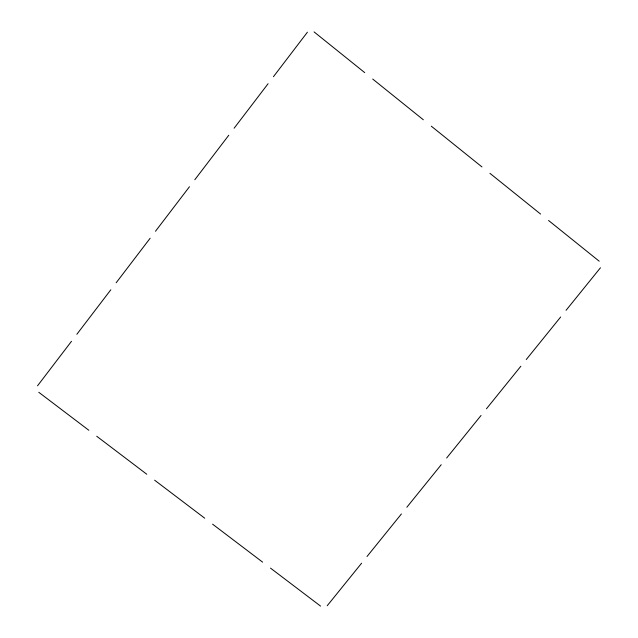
<?xml version="1.0" encoding="UTF-8"?>
<svg xmlns="http://www.w3.org/2000/svg" width="638" height="638" viewBox="0 0 638 638"><rect width="100%" height="100%" fill="white"/><g stroke="black" fill="none" stroke-linecap="round" stroke-linejoin="round"><path stroke-width="0.96" d="M37.53 385.807L71.504 341.298M76.847 334.288L110.821 289.78M116.164 282.77L150.137 238.261M155.489 231.259L189.454 186.743M194.805 179.741L228.779 135.232M234.122 128.222L268.096 83.714M273.439 76.704L307.412 32.195M327.206 605.741L361.602 563.195M367.017 556.503L401.414 513.957M406.829 507.258L441.225 464.719M446.64 458.02L481.036 415.474M486.451 408.783L520.847 366.236M526.262 359.537L560.658 316.998M566.073 310.299L600.47 267.753M38.79 392.298L88.841 430.275M96.721 436.256L146.772 474.233M154.651 480.207L204.702 518.184M212.582 524.165L262.625 562.142M270.504 568.123L320.555 606.1M314.071 31.9L364.721 72.628M372.696 79.04L423.337 119.777M431.312 126.188L481.953 166.917M489.928 173.329L540.577 214.057M548.544 220.469L599.194 261.197"/></g></svg>
